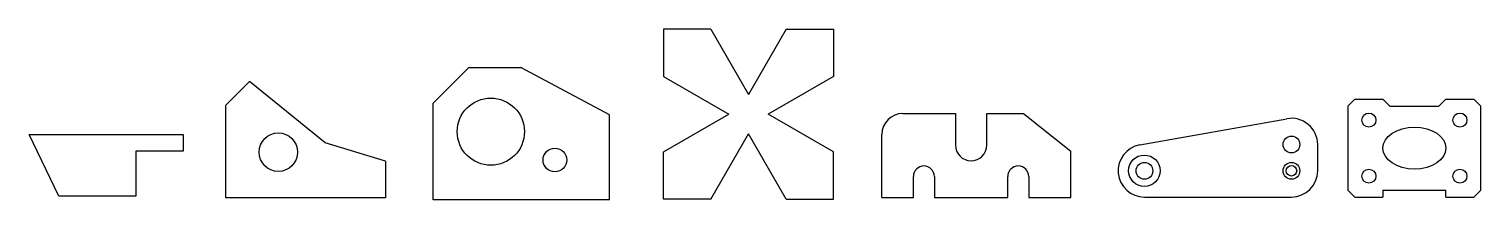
# Model space of a CAD drawing. Header units: inches. Extents: x 146 to 2220, y -3 to 241.
import ezdxf

# ---------------------------------------------------------------- set-up
doc = ezdxf.new("R2010")
doc.units = ezdxf.units.IN
doc.header["$MEASUREMENT"] = 0

msp = doc.modelspace()

# ---------------------------------------------------------------- linework, layer by layer
for p, q in [((1119.7, 240.9), (1052.2, 240.9)), ((1052.2, 240.9), (1052.2, 173.4)), ((1119.7, 240.9), (1173.7, 147.4)), ((1227.7, 240.9), (1173.7, 147.4)), ((1227.7, 240.9), (1295.2, 240.9)), ((1295.2, 240.9), (1295.2, 173.4)), ((427.1, 132.1), (461, 166)), ((569, 78.4), (461, 166)), ((723.1, 134.9), (774, 185.8)), ((774, 185.8), (848.3, 185.8)), ((975.1, 118.4), (848.3, 185.8)), ((1052.2, 173.4), (1145.8, 119.4)), ((1295.2, 173.4), (1201.7, 119.4)), ((427.1, 0.1), (427.1, 132.1)), ((723.1, -3.1), (723.1, 134.9)), ((2029.9, 130.9), (2039.9, 140.9)), ((2029.9, 130.9), (2029.9, 10.9)), ((2039.9, 140.9), (2079.9, 140.9)), ((2079.9, 140.9), (2079.9, 140.9)), ((2089.9, 130.9), (2079.9, 140.9)), ((2089.9, 130.9), (2159.9, 130.9)), ((2169.9, 140.9), (2159.9, 130.9)), ((2169.9, 140.9), (2169.9, 140.9)), ((2169.9, 140.9), (2209.9, 140.9)), ((2209.9, 140.9), (2219.9, 130.9)), ((2219.9, 10.9), (2219.9, 130.9)), ((975.1, -3.1), (975.1, 118.4)), ((1052.2, 65.4), (1145.8, 119.4)), ((1295.2, 65.4), (1201.7, 119.4)), ((1394.2, 120.4), (1469.2, 120.4)), ((1469.2, 120.4), (1469.2, 75.4)), ((1514.2, 75.4), (1514.2, 120.4)), ((1514.2, 120.4), (1566.7, 120.4)), ((1566.7, 120.4), (1634, 66.4)), ((1732.6, 75.4), (1942.6, 112.9)), ((146, 90.4), (366, 90.4)), ((188.4, 2.4), (146, 90.4)), ((366, 90.4), (366, 66.4)), ((1119.7, -2.1), (1173.7, 91.5)), ((1227.7, -2.1), (1173.7, 91.5)), ((1364.2, 0.4), (1364.2, 90.4)), ((366, 66.4), (298.4, 66.4)), ((298.4, 66.4), (298.4, 2.4)), ((655.1, 52.1), (569, 78.4)), ((1052.2, -2.1), (1052.2, 65.4)), ((1295.2, -2.1), (1295.2, 65.4)), ((1634, 0.4), (1634, 66.4)), ((1986.7, 38.5), (1986.7, 76)), ((655.1, 52.1), (655.1, 0.1)), ((1424.2, 45.4), (1424.2, 45.4)), ((1491.7, 52.9), (1491.7, 52.9)), ((1559, 45.4), (1559, 45.4)), ((1409.2, 0.4), (1409.2, 30.4)), ((1439.2, 30.4), (1439.2, 0.4)), ((1544, 0.4), (1544, 30.4)), ((1574, 30.4), (1574, 0.4)), ((1986.7, 38.5), (1986.7, 38.5)), ((298.4, 2.4), (188.4, 2.4)), ((655.1, 0.1), (427.1, 0.1)), ((1364.2, 0.4), (1409.2, 0.4)), ((1439.2, 0.4), (1544, 0.4)), ((1574, 0.4), (1634, 0.4)), ((1739.2, 1), (1949.2, 1)), ((2039.9, 0.9), (2029.9, 10.9)), ((2039.9, 0.9), (2079.9, 0.9)), ((2079.9, 10.9), (2169.9, 10.9)), ((2079.9, 10.9), (2079.9, 0.9)), ((2124.9, 10.9), (2124.9, 10.9)), ((2169.9, 0.9), (2169.9, 10.9)), ((2169.9, 0.9), (2209.9, 0.9)), ((2209.9, 0.9), (2219.9, 10.9)), ((975.1, -3.1), (723.1, -3.1)), ((1119.7, -2.1), (1052.2, -2.1)), ((1227.7, -2.1), (1295.2, -2.1))]:
    msp.add_line(p, q)
for centre, radius in [((805.6, 94.4), 48), ((2059.9, 110.9), 10), ((2189.9, 110.9), 10), ((502.1, 65.1), 27.5), ((1949.2, 76), 12), ((897.1, 53.9), 16.9), ((1739.2, 38.5), 22.5), ((1739.2, 38.5), 12), ((1739.2, 38.5), 12), ((1949.2, 38.5), 12), ((1949.2, 38.5), 7.5), ((2059.9, 30.9), 10), ((2189.9, 30.9), 10)]:
    msp.add_circle(centre, radius)
for centre, radius, start, end in [((1394.2, 90.4), 30, 90, 180), ((1949.2, 76), 37.5, 0, 100.1247), ((1491.7, 75.4), 22.5, 180, 270), ((1491.7, 75.4), 22.5, 270, 0), ((1739.2, 38.5), 37.5, 100.1247, 270), ((1424.2, 30.4), 15, 90, 180), ((1424.2, 30.4), 15, 0, 90), ((1559, 30.4), 15, 90, 180), ((1559, 30.4), 15, 0, 90), ((1949.2, 38.5), 37.5, 270, 0)]:
    msp.add_arc(centre, radius, start, end)
msp.add_ellipse((2124.9, 70.9), major_axis=(-45, 0), ratio=0.666667)

doc.saveas('drawing.dxf')
